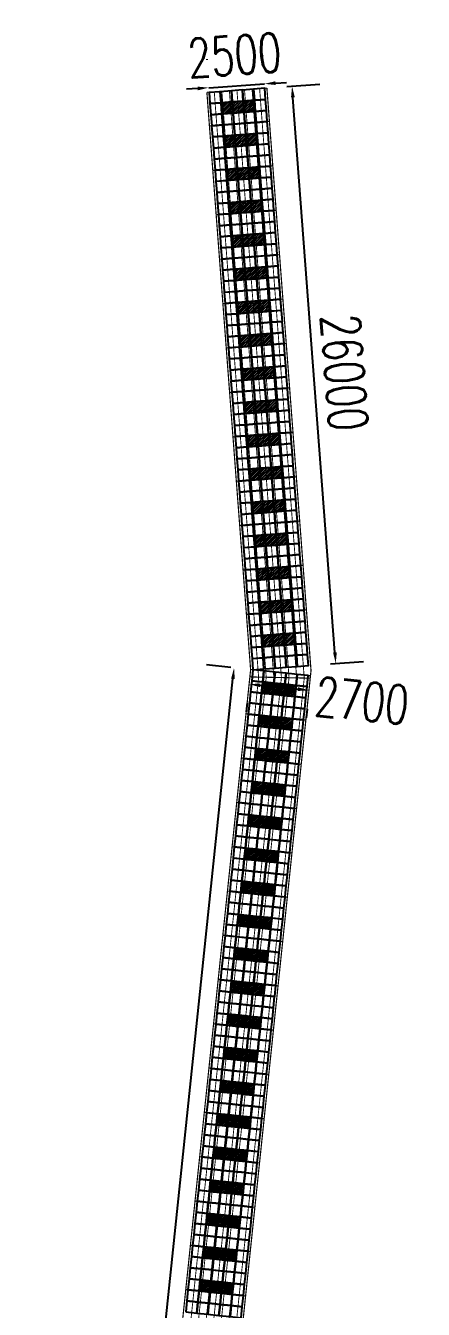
# Model space of a CAD drawing. Extents: x 833816 to 4746262, y -3629782 to -1973088.
# Drawn here: x 2169541 to 2187384, y -2108910 to -2051258 of the extents above; entities that cross this region are included whole.
import ezdxf

# ---------------------------------------------------------------- set-up
doc = ezdxf.new("R2010")
doc.units = 0
doc.header["$LTSCALE"] = 1000
doc.header["$MEASUREMENT"] = 0
doc.header["$PDMODE"] = 32
for name, color, linetype in [('L-TEXT文字标注', 7, 'Continuous'), ('W-FLOAT_BOWL浮筒', 253, 'Continuous'), ('W-STEEL_FRAME钢架', 3, 'Continuous')]:
    doc.layers.add(name, color=color, linetype=linetype)
doc.styles.add('STANDARD_T3', font='simplex.shx', dxfattribs={"width": 0.7, "bigfont": 'gbcbig.shx'})
doc.dimstyles.new('W&&500', dxfattribs={"dimtxt": 1750, "dimasz": 500, "dimexe": 1250, "dimexo": 1500, "dimgap": 500, "dimtad": 1, "dimdec": 0, "dimzin": 0, "dimdsep": 46, "dimtxsty": 'STANDARD_T3', "dimcen": 0.09, "dimclrd": 1, "dimclre": 1, "dimclrt": 7, "dimazin": 2, "dimtfac": 1, "dimtdec": 0, "dimtix": 1, "dimtmove": 2, "dimatfit": 3, "dimfxl": 100, "dimtolj": 1, "dimtzin": 0, "dimarcsym": 0})

# ---------------------------------------------------------------- blocks, each defined once
blk = doc.blocks.new('浮筒')
at = {"layer": 'W-FLOAT_BOWL浮筒'}
blk.add_lwpolyline([(-230, -268), (268, -230), (230, 268), (-268, 230)], close=True, dxfattribs=at)
blk = doc.blocks.new('*U364')
at = {"color": 2, "const_width": 50}
blk.add_lwpolyline([(-1437, 0), (1269, 0)], dxfattribs=at)
blk = doc.blocks.new('*U365')
at = {"color": 0, "linetype": 'ByBlock', "lineweight": -2, "transparency": 16777216}
for p in [(0, 0), (0, -2000), (0, -4000), (0, -6000), (0, -8000), (0, -10000), (0, -12000), (0, -14000), (0, -16000), (0, -18000), (0, -20000), (0, -22000)]:
    blk.add_blockref('*U364', p, dxfattribs=at)
blk = doc.blocks.new('*U367')
at = {"color": 2, "const_width": 50}
blk.add_lwpolyline([(-1342, 0), (1357, 0)], dxfattribs=at)
blk = doc.blocks.new('*U373')
at = {"color": 0, "linetype": 'ByBlock', "lineweight": -2, "transparency": 16777216}
for p in [(0, 0), (0, -2000), (0, -4000), (0, -6000), (0, -8000), (0, -10000), (0, -12000), (0, -14000), (0, -16000), (0, -18000), (0, -20000), (0, -22000), (0, -24000), (0, -26000), (0, -28000), (0, -30000), (0, -32000), (0, -34000), (0, -36000), (0, -38000), (0, -40000), (0, -42000), (0, -44000), (0, -46000), (0, -48000), (0, -50000), (0, -52000), (0, -54000), (0, -56000), (0, -58000), (0, -60000), (0, -62000), (0, -64000), (0, -66000), (0, -68000), (0, -70000), (0, -72000), (0, -74000), (0, -78000)]:
    blk.add_blockref('*U367', p, dxfattribs=at)
blk = doc.blocks.new('空格子')
at = {"layer": 'W-FLOAT_BOWL浮筒'}
h = blk.add_hatch(dxfattribs=at)
h.set_pattern_fill('ANSI31', color=256, scale=50)
h.set_pattern_definition([(45, (0, 0), (-56.127, 56.127), [])])
h.paths.add_polyline_path([(219, 263), (-280, 225), (-242, -274), (256, -236)])
blk.add_lwpolyline([(-242, -274), (256, -236), (219, 263), (-280, 225)], close=True, dxfattribs=at)
blk = doc.blocks.new('*D384')
at = {"color": 1, "lineweight": -2, "transparency": 16777216}
for p, q in [((2178740, -2080082), (2177649, -2079968)), ((2170836, -2157178), (2178840, -2080595)), ((2170631, -2157659), (2169541, -2157545))]:
    blk.add_line(p, q, dxfattribs=at)
at = {"color": 1, "transparency": 16777216}
for points in [[(2178758, -2080586), (2178923, -2080604), (2178892, -2080098)], [(2170753, -2157169), (2170919, -2157187), (2170784, -2157675)]]:
    blk.add_solid(points, dxfattribs=at)
at = {"layer": 'Defpoints', "color": 0, "transparency": 16777216}
for p in [(2178892, -2080098), (2180232, -2080238), (2172123, -2157815)]:
    blk.add_point(p, dxfattribs=at)
at = {"color": 7, "transparency": 16777216, "insert": (2173471, -2118744), "char_height": 1750, "attachment_point": 5, "rotation": 84.03291, "style": 'STANDARD_T3'}
blk.add_mtext('\\A1;78000', dxfattribs=at)
blk = doc.blocks.new('*D385')
at = {"color": 1, "lineweight": -2, "transparency": 16777216}
for p, q in [((2181263, -2053996), (2182740, -2053884)), ((2183418, -2079405), (2181532, -2054477)), ((2183225, -2079922), (2184702, -2079810))]:
    blk.add_line(p, q, dxfattribs=at)
at = {"color": 1, "transparency": 16777216}
for points in [[(2181615, -2054470), (2181448, -2054483), (2181494, -2053978)], [(2183501, -2079399), (2183335, -2079412), (2183456, -2079904)]]:
    blk.add_solid(points, dxfattribs=at)
at = {"layer": 'Defpoints', "color": 0, "transparency": 16777216}
for p in [(2179767, -2054109), (2181494, -2053978), (2181729, -2080035)]:
    blk.add_point(p, dxfattribs=at)
at = {"color": 7, "transparency": 16777216, "insert": (2183846, -2066837), "char_height": 1750, "attachment_point": 5, "rotation": 274.32759, "style": 'STANDARD_T3'}
blk.add_mtext('\\A1;26000', dxfattribs=at)
blk = doc.blocks.new('*D873')
at = {"layer": 'Defpoints', "color": 0, "transparency": 16777216}
for p in [(2180252, -2053871), (2180267, -2054088), (2177773, -2054260)]:
    blk.add_point(p, dxfattribs=at)
at = {"layer": 'L-TEXT文字标注', "color": 1, "lineweight": -2, "transparency": 16777216}
for p, q in [((2177670, -2052763), (2177672, -2052796)), ((2180164, -2052591), (2180166, -2052624)), ((2177259, -2054078), (2176760, -2054112)), ((2177758, -2054043), (2180252, -2053871)), ((2180751, -2053837), (2181250, -2053803))]:
    blk.add_line(p, q, dxfattribs=at)
at = {"layer": 'L-TEXT文字标注', "color": 1, "transparency": 16777216}
for points in [[(2177253, -2053995), (2177265, -2054161), (2177758, -2054043)], [(2180745, -2053754), (2180757, -2053920), (2180252, -2053871)]]:
    blk.add_solid(points, dxfattribs=at)
at = {"layer": 'L-TEXT文字标注', "color": 7, "transparency": 16777216, "insert": (2178910, -2052586), "char_height": 1750, "attachment_point": 5, "rotation": 3.94442, "style": 'STANDARD_T3'}
blk.add_mtext('\\A1;2500', dxfattribs=at)
blk = doc.blocks.new('*D874')
at = {"layer": 'Defpoints', "color": 0, "transparency": 16777216}
for p in [(2179634, -2080184), (2182320, -2080456), (2182254, -2081107)]:
    blk.add_point(p, dxfattribs=at)
at = {"layer": 'L-TEXT文字标注', "color": 1, "lineweight": -2, "transparency": 16777216}
for p, q in [((2180066, -2080884), (2181757, -2081056)), ((2179483, -2081676), (2179442, -2082078)), ((2182169, -2081948), (2182128, -2082350))]:
    blk.add_line(p, q, dxfattribs=at)
at = {"layer": 'L-TEXT文字标注', "color": 1, "transparency": 16777216}
for points in [[(2180074, -2080802), (2180057, -2080967), (2179568, -2080834)], [(2181765, -2080973), (2181748, -2081139), (2182254, -2081107)]]:
    blk.add_solid(points, dxfattribs=at)
at = {"layer": 'L-TEXT文字标注', "color": 7, "transparency": 16777216, "insert": (2184631, -2081578), "char_height": 1750, "attachment_point": 5, "rotation": 354.20662, "style": 'STANDARD_T3'}
blk.add_mtext('\\A1;2700', dxfattribs=at)

msp = doc.modelspace()

# ---------------------------------------------------------------- linework, layer by layer
at = {"color": 1, "const_width": 50}
msp.add_lwpolyline([(2182319.2, -2080563.1), (2179603, -2080506.8)], dxfattribs=at)
at = {"layer": 'W-STEEL_FRAME钢架', "color": 3, "const_width": 53}
for points in [[(2177671.7, -2054249.3), (2180365.3, -2054063.6)], [(2182345, -2080223.1), (2180365.3, -2054063.6)], [(2176016.3, -2165655.1), (2171411.9, -2158846.1), (2179634.2, -2080183.6), (2177671.7, -2054249.3)], [(2178716.8, -2164828.5), (2174199.5, -2158148.5), (2182345, -2080223.1)]]:
    msp.add_lwpolyline(points, dxfattribs=at)
at = {"layer": 'W-STEEL_FRAME钢架', "color": 5, "const_width": 40}
for points in [[(2179020.6, -2054156.3), (2181017.3, -2080541.5)], [(2179359.8, -2054132.9), (2181358.6, -2080539.1)], [(2179699, -2054109.5), (2181700, -2080551.6)], [(2180038.2, -2054086.1), (2182041.3, -2080556.6)], [(2178003, -2054226.5), (2179993.2, -2080526.5)], [(2178342.2, -2054203.1), (2180334.6, -2080531.5)], [(2178681.4, -2054179.7), (2180675.9, -2080536.5)], [(2171753.6, -2158762.3), (2179994.4, -2080514.9)], [(2172104.7, -2158674.6), (2180335.6, -2080522)], [(2172454.9, -2158585.5), (2180676.7, -2080529.1)], [(2172807.1, -2158497.5), (2181016.5, -2080531.8)], [(2173155.3, -2158437.4), (2181358.6, -2080539.1)], [(2173509.2, -2158323.7), (2181701.4, -2080538)], [(2173860.3, -2158235.9), (2182041.3, -2080556.6)]]:
    msp.add_lwpolyline(points, dxfattribs=at)

# ---------------------------------------------------------------- block references
for name, p, rotation in [('空格子', (2178589, -2054945.5), 359.9999999994112), ('空格子', (2179087.6, -2054907.7), 359.9999999994112), ('空格子', (2179586.2, -2054870), 359.9999999994112), ('*U365', (2179219.3, -2055654.6), 4.32758768826826), ('空格子', (2178702.2, -2056441.2), 359.9999999994112), ('空格子', (2179200.8, -2056403.4), 359.9999999994112), ('空格子', (2179699.4, -2056365.7), 359.9999999994112), ('空格子', (2179812.6, -2057861.4), 359.9999999994112), ('空格子', (2178815.4, -2057936.9), 359.9999999994112), ('空格子', (2179314, -2057899.2), 359.9999999994112), ('空格子', (2178928.6, -2059432.6), 359.9999999994112), ('空格子', (2179427.2, -2059394.9), 359.9999999994112), ('空格子', (2179925.8, -2059357.2), 359.9999999994112), ('空格子', (2179041.8, -2060928.3), 359.9999999994112), ('空格子', (2179540.4, -2060890.6), 359.9999999994112), ('空格子', (2180038.9, -2060852.9), 359.9999999994112), ('空格子', (2179155, -2062424.1), 359.9999999994112), ('空格子', (2179653.6, -2062386.3), 359.9999999994112), ('空格子', (2180152.1, -2062348.6), 359.9999999994112), ('空格子', (2179268.2, -2063919.8), 359.9999999994112), ('空格子', (2179766.7, -2063882.1), 359.9999999994112), ('空格子', (2180265.3, -2063844.3), 359.9999999994112), ('空格子', (2180378.5, -2065340.1), 359.9999999994112), ('空格子', (2179381.4, -2065415.5), 359.9999999994112), ('空格子', (2179879.9, -2065377.8), 359.9999999994112), ('空格子', (2179494.5, -2066911.2), 359.9999999994112), ('空格子', (2179993.1, -2066873.5), 359.9999999994112), ('空格子', (2180491.7, -2066835.8), 359.9999999994112), ('空格子', (2179607.7, -2068407), 359.9999999994112), ('空格子', (2180106.3, -2068369.2), 359.9999999994112), ('空格子', (2180604.9, -2068331.5), 359.9999999994112), ('空格子', (2179720.9, -2069902.7), 359.9999999994112), ('空格子', (2180219.5, -2069865), 359.9999999994112), ('空格子', (2180718.1, -2069827.2), 359.9999999994112), ('空格子', (2179834.1, -2071398.4), 359.9999999994112), ('空格子', (2180332.7, -2071360.7), 359.9999999994112), ('空格子', (2180831.3, -2071322.9), 359.9999999994112), ('空格子', (2180445.9, -2072856.4), 359.9999999994112), ('空格子', (2180944.4, -2072818.7), 359.9999999994112), ('空格子', (2179947.3, -2072894.1), 359.9999999994112), ('空格子', (2180060.5, -2074389.9), 359.9999999994112), ('空格子', (2180559.1, -2074352.1), 359.9999999994112), ('空格子', (2181057.6, -2074314.4), 359.9999999994112), ('空格子', (2180173.7, -2075885.6), 359.9999999994112), ('空格子', (2180672.2, -2075847.8), 359.9999999994112), ('空格子', (2181170.8, -2075810.1), 359.9999999994112), ('空格子', (2180286.9, -2077381.3), 359.9999999994112), ('空格子', (2180785.4, -2077343.6), 359.9999999994112), ('空格子', (2181284, -2077305.8), 359.9999999994112), ('空格子', (2180400.1, -2078877), 359.9999999994112), ('空格子', (2180898.6, -2078839.3), 359.9999999994112), ('空格子', (2181397.2, -2078801.6), 359.9999999994112), ('*U373', (2180970.9, -2080315.1), 354.0331518505606), ('空格子', (2180415.3, -2081006.4), 349.7055641616595), ('空格子', (2180912.6, -2081058.3), 349.7055641616595), ('空格子', (2181409.9, -2081110.3), 349.7055641616595), ('空格子', (2180259.4, -2082498.2), 349.7055641616595), ('空格子', (2180756.6, -2082550.2), 349.7055641616595), ('空格子', (2181253.9, -2082602.2), 349.7055641616595), ('空格子', (2180103.4, -2083990.1), 349.7055641616595), ('空格子', (2180600.7, -2084042.1), 349.7055641616595), ('空格子', (2181098, -2084094.1), 349.7055641616595), ('空格子', (2179947.5, -2085482), 349.7055641616595), ('空格子', (2180444.8, -2085534), 349.7055641616595), ('空格子', (2180942.1, -2085585.9), 349.7055641616595), ('空格子', (2179791.5, -2086973.9), 349.7055641616595), ('空格子', (2180288.8, -2087025.8), 349.7055641616595), ('空格子', (2180786.1, -2087077.8), 349.7055641616595), ('空格子', (2179635.6, -2088465.7), 349.7055641616595), ('空格子', (2180132.9, -2088517.7), 349.7055641616595), ('空格子', (2180630.2, -2088569.7), 349.7055641616595), ('空格子', (2179479.6, -2089957.6), 349.7055641616595), ('空格子', (2179976.9, -2090009.6), 349.7055641616595), ('空格子', (2180474.2, -2090061.6), 349.7055641616595), ('空格子', (2179323.7, -2091449.5), 349.7055641616595), ('空格子', (2179821, -2091501.4), 349.7055641616595), ('空格子', (2180318.3, -2091553.4), 349.7055641616595), ('空格子', (2179167.8, -2092941.3), 349.7055641616595), ('空格子', (2179665, -2092993.3), 349.7055641616595), ('空格子', (2180162.3, -2093045.3), 349.7055641616595), ('空格子', (2179011.8, -2094433.2), 349.7055641616595), ('空格子', (2179509.1, -2094485.2), 349.7055641616595), ('空格子', (2180006.4, -2094537.2), 349.7055641616595), ('空格子', (2178855.9, -2095925.1), 349.7055641616595), ('空格子', (2179353.2, -2095977.1), 349.7055641616595), ('空格子', (2179850.4, -2096029.1), 349.7055641616595), ('空格子', (2178699.9, -2097417), 349.7055641616595), ('空格子', (2179197.2, -2097468.9), 349.7055641616595), ('空格子', (2179694.5, -2097520.9), 349.7055641616595), ('空格子', (2178544, -2098908.8), 349.7055641616595), ('空格子', (2179041.3, -2098960.8), 349.7055641616595), ('空格子', (2179538.6, -2099012.8), 349.7055641616595), ('空格子', (2178388, -2100400.7), 349.7055641616595), ('空格子', (2178885.3, -2100452.7), 349.7055641616595), ('空格子', (2179382.6, -2100504.7), 349.7055641616595), ('空格子', (2178232.1, -2101892.6), 349.7055641616595), ('空格子', (2178729.4, -2101944.6), 349.7055641616595), ('空格子', (2179226.7, -2101996.5), 349.7055641616595), ('空格子', (2178076.2, -2103384.4), 349.7055641616595), ('空格子', (2178573.4, -2103436.4), 349.7055641616595), ('空格子', (2179070.7, -2103488.4), 349.7055641616595), ('空格子', (2177920.2, -2104876.3), 349.7055641616595), ('空格子', (2178417.5, -2104928.3), 349.7055641616595), ('空格子', (2178914.8, -2104980.3), 349.7055641616595), ('空格子', (2177764.3, -2106368.2), 349.7055641616595), ('空格子', (2178261.6, -2106420.2), 349.7055641616595), ('空格子', (2178758.8, -2106472.2), 349.7055641616595), ('空格子', (2177608.3, -2107860.1), 349.7055641616595), ('空格子', (2178105.6, -2107912), 349.7055641616595), ('空格子', (2178602.9, -2107964), 349.7055641616595)]:
    msp.add_blockref(name, p, dxfattribs=dict(rotation=rotation))
at = {"layer": 'W-FLOAT_BOWL浮筒'}
for p, rotation in [((2179038.1, -2054414.7), 359.9999999994112), ((2179536.6, -2054377), 359.9999999994112), ((2180035.2, -2054339.3), 359.9999999994112), ((2178040.9, -2054490.2), 359.9999999994112), ((2178078.6, -2054988.8), 359.9999999994112), ((2178539.5, -2054452.5), 359.9999999994112), ((2180072.9, -2054837.9), 359.9999999994112), ((2178116.4, -2055487.4), 359.9999999994112), ((2178614.9, -2055449.6), 359.9999999994112), ((2179113.5, -2055411.9), 359.9999999994112), ((2179612.1, -2055374.2), 359.9999999994112), ((2180110.7, -2055336.4), 359.9999999994112), ((2178154.1, -2055985.9), 359.9999999994112), ((2178652.7, -2055948.2), 359.9999999994112), ((2179151.2, -2055910.5), 359.9999999994112), ((2179649.8, -2055872.7), 359.9999999994112), ((2180148.4, -2055835), 359.9999999994112), ((2178191.8, -2056484.5), 359.9999999994112), ((2180186.1, -2056333.6), 359.9999999994112), ((2178229.6, -2056983.1), 359.9999999994112), ((2178728.1, -2056945.3), 359.9999999994112), ((2179226.7, -2056907.6), 359.9999999994112), ((2179725.3, -2056869.9), 359.9999999994112), ((2180223.9, -2056832.2), 359.9999999994112), ((2178267.3, -2057481.6), 359.9999999994112), ((2178765.9, -2057443.9), 359.9999999994112), ((2179264.4, -2057406.2), 359.9999999994112), ((2179763, -2057368.5), 359.9999999994112), ((2180261.6, -2057330.7), 359.9999999994112), ((2180299.3, -2057829.3), 359.9999999994112), ((2178305, -2057980.2), 359.9999999994112), ((2178841.3, -2058441.1), 359.9999999994112), ((2179339.9, -2058403.3), 359.9999999994112), ((2179838.5, -2058365.6), 359.9999999994112), ((2180337, -2058327.9), 359.9999999994112), ((2178342.7, -2058478.8), 359.9999999994112), ((2178380.5, -2058977.4), 359.9999999994112), ((2178879, -2058939.6), 359.9999999994112), ((2179377.6, -2058901.9), 359.9999999994112), ((2179876.2, -2058864.2), 359.9999999994112), ((2180374.8, -2058826.5), 359.9999999994112), ((2178418.2, -2059475.9), 359.9999999994112), ((2180412.5, -2059325), 359.9999999994112), ((2178455.9, -2059974.5), 359.9999999994112), ((2178954.5, -2059936.8), 359.9999999994112), ((2179453.1, -2059899.1), 359.9999999994112), ((2179951.7, -2059861.3), 359.9999999994112), ((2180450.2, -2059823.6), 359.9999999994112), ((2178493.7, -2060473.1), 359.9999999994112), ((2178992.2, -2060435.4), 359.9999999994112), ((2179490.8, -2060397.6), 359.9999999994112), ((2179989.4, -2060359.9), 359.9999999994112), ((2180488, -2060322.2), 359.9999999994112), ((2178531.4, -2060971.7), 359.9999999994112), ((2180525.7, -2060820.8), 359.9999999994112), ((2180563.4, -2061319.3), 359.9999999994112), ((2178569.1, -2061470.2), 359.9999999994112), ((2179067.7, -2061432.5), 359.9999999994112), ((2179566.3, -2061394.8), 359.9999999994112), ((2179604, -2061893.4), 359.9999999994112), ((2180064.8, -2061357.1), 359.9999999994112), ((2180102.6, -2061855.6), 359.9999999994112), ((2180601.1, -2061817.9), 359.9999999994112), ((2178606.8, -2061968.8), 359.9999999994112), ((2178644.6, -2062467.4), 359.9999999994112), ((2179105.4, -2061931.1), 359.9999999994112), ((2180638.9, -2062316.5), 359.9999999994112), ((2178682.3, -2062966), 359.9999999994112), ((2179180.9, -2062928.2), 359.9999999994112), ((2179679.5, -2062890.5), 359.9999999994112), ((2180178, -2062852.8), 359.9999999994112), ((2180676.6, -2062815.1), 359.9999999994112), ((2178720, -2063464.5), 359.9999999994112), ((2179218.6, -2063426.8), 359.9999999994112), ((2179717.2, -2063389.1), 359.9999999994112), ((2180215.8, -2063351.4), 359.9999999994112), ((2180714.3, -2063313.6), 359.9999999994112), ((2178757.8, -2063963.1), 359.9999999994112), ((2180752.1, -2063812.2), 359.9999999994112), ((2178795.5, -2064461.7), 359.9999999994112), ((2179294.1, -2064424), 359.9999999994112), ((2179792.6, -2064386.2), 359.9999999994112), ((2180291.2, -2064348.5), 359.9999999994112), ((2180789.8, -2064310.8), 359.9999999994112), ((2178833.2, -2064960.3), 359.9999999994112), ((2179331.8, -2064922.5), 359.9999999994112), ((2179830.4, -2064884.8), 359.9999999994112), ((2180328.9, -2064847.1), 359.9999999994112), ((2180827.5, -2064809.3), 359.9999999994112), ((2180865.3, -2065307.9), 359.9999999994112), ((2178871, -2065458.8), 359.9999999994112), ((2179407.3, -2065919.7), 359.9999999994112), ((2179905.8, -2065882), 359.9999999994112), ((2180404.4, -2065844.2), 359.9999999994112), ((2180903, -2065806.5), 359.9999999994112), ((2178908.7, -2065957.4), 359.9999999994112), ((2178946.4, -2066456), 359.9999999994112), ((2179445, -2066418.3), 359.9999999994112), ((2179943.6, -2066380.5), 359.9999999994112), ((2180442.1, -2066342.8), 359.9999999994112), ((2180940.7, -2066305.1), 359.9999999994112), ((2178984.1, -2066954.6), 359.9999999994112), ((2180978.4, -2066803.6), 359.9999999994112), ((2179021.9, -2067453.1), 359.9999999994112), ((2179520.4, -2067415.4), 359.9999999994112), ((2180019, -2067377.7), 359.9999999994112), ((2180517.6, -2067340), 359.9999999994112), ((2181016.2, -2067302.2), 359.9999999994112), ((2179059.6, -2067951.7), 359.9999999994112), ((2179558.2, -2067914), 359.9999999994112), ((2180056.8, -2067876.3), 359.9999999994112), ((2180555.3, -2067838.5), 359.9999999994112), ((2181053.9, -2067800.8), 359.9999999994112), ((2179097.3, -2068450.3), 359.9999999994112), ((2180630.8, -2068835.7), 359.9999999994112), ((2181091.6, -2068299.4), 359.9999999994112), ((2181129.4, -2068797.9), 359.9999999994112), ((2179135.1, -2068948.9), 359.9999999994112), ((2179633.6, -2068911.1), 359.9999999994112), ((2179671.4, -2069409.7), 359.9999999994112), ((2180132.2, -2068873.4), 359.9999999994112), ((2180169.9, -2069372), 359.9999999994112), ((2180668.5, -2069334.2), 359.9999999994112), ((2181167.1, -2069296.5), 359.9999999994112), ((2179172.8, -2069447.4), 359.9999999994112), ((2179210.5, -2069946), 359.9999999994112), ((2181204.8, -2069795.1), 359.9999999994112), ((2179248.2, -2070444.6), 359.9999999994112), ((2179746.8, -2070406.9), 359.9999999994112), ((2180245.4, -2070369.1), 359.9999999994112), ((2180744, -2070331.4), 359.9999999994112), ((2181242.5, -2070293.7), 359.9999999994112), ((2179286, -2070943.2), 359.9999999994112), ((2179784.6, -2070905.4), 359.9999999994112), ((2180283.1, -2070867.7), 359.9999999994112), ((2180781.7, -2070830), 359.9999999994112), ((2181280.3, -2070792.2), 359.9999999994112), ((2179323.7, -2071441.7), 359.9999999994112), ((2181318, -2071290.8), 359.9999999994112), ((2179361.4, -2071940.3), 359.9999999994112), ((2179860, -2071902.6), 359.9999999994112), ((2180358.6, -2071864.9), 359.9999999994112), ((2180857.2, -2071827.1), 359.9999999994112), ((2181355.7, -2071789.4), 359.9999999994112), ((2181393.5, -2072288), 359.9999999994112), ((2179399.2, -2072438.9), 359.9999999994112), ((2179897.7, -2072401.2), 359.9999999994112), ((2180396.3, -2072363.4), 359.9999999994112), ((2180894.9, -2072325.7), 359.9999999994112), ((2181431.2, -2072786.5), 359.9999999994112), ((2179436.9, -2072937.5), 359.9999999994112), ((2179474.6, -2073436), 359.9999999994112), ((2179973.2, -2073398.3), 359.9999999994112), ((2180471.8, -2073360.6), 359.9999999994112), ((2180970.3, -2073322.8), 359.9999999994112), ((2181468.9, -2073285.1), 359.9999999994112), ((2179512.4, -2073934.6), 359.9999999994112), ((2180010.9, -2073896.9), 359.9999999994112), ((2180509.5, -2073859.1), 359.9999999994112), ((2181008.1, -2073821.4), 359.9999999994112), ((2181506.7, -2073783.7), 359.9999999994112), ((2179550.1, -2074433.2), 359.9999999994112), ((2181544.4, -2074282.3), 359.9999999994112), ((2179587.8, -2074931.8), 359.9999999994112), ((2180086.4, -2074894), 359.9999999994112), ((2180585, -2074856.3), 359.9999999994112), ((2181083.5, -2074818.6), 359.9999999994112), ((2181582.1, -2074780.8), 359.9999999994112), ((2179625.5, -2075430.3), 359.9999999994112), ((2180124.1, -2075392.6), 359.9999999994112), ((2180622.7, -2075354.9), 359.9999999994112), ((2181121.3, -2075317.1), 359.9999999994112), ((2181619.8, -2075279.4), 359.9999999994112), ((2179663.3, -2075928.9), 359.9999999994112), ((2181196.7, -2076314.3), 359.9999999994112), ((2181657.6, -2075778), 359.9999999994112), ((2181695.3, -2076276.6), 359.9999999994112), ((2179701, -2076427.5), 359.9999999994112), ((2180199.6, -2076389.7), 359.9999999994112), ((2180237.3, -2076888.3), 359.9999999994112), ((2180698.2, -2076352), 359.9999999994112), ((2180735.9, -2076850.6), 359.9999999994112), ((2181234.5, -2076812.9), 359.9999999994112), ((2181733, -2076775.1), 359.9999999994112), ((2179738.7, -2076926.1), 359.9999999994112), ((2179776.5, -2077424.6), 359.9999999994112), ((2181770.8, -2077273.7), 359.9999999994112), ((2179814.2, -2077923.2), 359.9999999994112), ((2180312.8, -2077885.5), 359.9999999994112), ((2180811.3, -2077847.7), 359.9999999994112), ((2181309.9, -2077810), 359.9999999994112), ((2181808.5, -2077772.3), 359.9999999994112), ((2179851.9, -2078421.8), 359.9999999994112), ((2180350.5, -2078384), 359.9999999994112), ((2180849.1, -2078346.3), 359.9999999994112), ((2181347.6, -2078308.6), 359.9999999994112), ((2181846.2, -2078270.9), 359.9999999994112), ((2179889.6, -2078920.4), 359.9999999994112), ((2181883.9, -2078769.4), 359.9999999994112), ((2179927.4, -2079418.9), 359.9999999994112), ((2180426, -2079381.2), 359.9999999994112), ((2180924.5, -2079343.5), 359.9999999994112), ((2181423.1, -2079305.7), 359.9999999994112), ((2181921.7, -2079268), 359.9999999994112), ((2181959.4, -2079766.6), 359.9999999994112), ((2179965.1, -2079917.5), 359.9999999994112), ((2180463.7, -2079879.8), 359.9999999994112), ((2180962.3, -2079842), 359.9999999994112), ((2181460.8, -2079804.3), 359.9999999994112), ((2179905.4, -2080957.8), 349.7050315343828), ((2179957.4, -2080460.5), 349.7050315343828), ((2180454.6, -2080512.5), 349.7050315343828), ((2180951.9, -2080564.5), 349.7050315343828), ((2181449.2, -2080616.4), 349.7050315343828), ((2181946.5, -2080668.4), 349.7050315343828), ((2179853.4, -2081455.1), 349.7050315343828), ((2180350.7, -2081507.1), 349.7050315343828), ((2180848, -2081559), 349.7050315343828), ((2181894.5, -2081165.7), 349.7050315343828), ((2179801.4, -2081952.4), 349.7050315343828), ((2180298.7, -2082004.3), 349.7050315343828), ((2180796, -2082056.3), 349.7050315343828), ((2181293.3, -2082108.3), 349.7050315343828), ((2181345.3, -2081611), 349.7050315343828), ((2181842.6, -2081663), 349.7050315343828), ((2179749.4, -2082449.7), 349.7050315343828), ((2181738.6, -2082657.6), 349.7050315343828), ((2181790.6, -2082160.3), 349.7050315343828), ((2179697.5, -2082947), 349.7050315343828), ((2180194.7, -2082998.9), 349.7050315343828), ((2180692, -2083050.9), 349.7050315343828), ((2181189.3, -2083102.9), 349.7050315343828), ((2181686.6, -2083154.9), 349.7050315343828), ((2179645.5, -2083444.2), 349.7050315343828), ((2180142.8, -2083496.2), 349.7050315343828), ((2180640.1, -2083548.2), 349.7050315343828), ((2181137.3, -2083600.2), 349.7050315343828), ((2181634.6, -2083652.2), 349.7050315343828), ((2179541.5, -2084438.8), 349.7050315343828), ((2179593.5, -2083941.5), 349.7050315343828), ((2181582.7, -2084149.5), 349.7050315343828), ((2179489.5, -2084936.1), 349.7050315343828), ((2179986.8, -2084988.1), 349.7050315343828), ((2180038.8, -2084490.8), 349.7050315343828), ((2180536.1, -2084542.8), 349.7050315343828), ((2181033.4, -2084594.8), 349.7050315343828), ((2181530.7, -2084646.7), 349.7050315343828), ((2179437.5, -2085433.4), 349.7050315343828), ((2180484.1, -2085040.1), 349.7050315343828), ((2180981.4, -2085092.1), 349.7050315343828), ((2181478.7, -2085144), 349.7050315343828), ((2179385.6, -2085930.7), 349.7050315343828), ((2179882.9, -2085982.7), 349.7050315343828), ((2180380.1, -2086034.7), 349.7050315343828), ((2180877.4, -2086086.6), 349.7050315343828), ((2181374.7, -2086138.6), 349.7050315343828), ((2181426.7, -2085641.3), 349.7050315343828), ((2179333.6, -2086428), 349.7050315343828), ((2179830.9, -2086480), 349.7050315343828), ((2180328.2, -2086531.9), 349.7050315343828), ((2180825.5, -2086583.9), 349.7050315343828), ((2181322.7, -2086635.9), 349.7050315343828), ((2179281.6, -2086925.3), 349.7050315343828), ((2181270.8, -2087133.2), 349.7050315343828), ((2179229.6, -2087422.6), 349.7050315343828), ((2179726.9, -2087474.5), 349.7050315343828), ((2180224.2, -2087526.5), 349.7050315343828), ((2180721.5, -2087578.5), 349.7050315343828), ((2181218.8, -2087630.5), 349.7050315343828), ((2179125.7, -2088417.1), 349.7050315343828), ((2179177.6, -2087919.9), 349.7050315343828), ((2179674.9, -2087971.8), 349.7050315343828), ((2180172.2, -2088023.8), 349.7050315343828), ((2180669.5, -2088075.8), 349.7050315343828), ((2181166.8, -2088127.8), 349.7050315343828), ((2179073.7, -2088914.4), 349.7050315343828), ((2179571, -2088966.4), 349.7050315343828), ((2180068.3, -2089018.4), 349.7050315343828), ((2181114.8, -2088625.1), 349.7050315343828), ((2179021.7, -2089411.7), 349.7050315343828), ((2179519, -2089463.7), 349.7050315343828), ((2180016.3, -2089515.7), 349.7050315343828), ((2180513.6, -2089567.7), 349.7050315343828), ((2180565.5, -2089070.4), 349.7050315343828), ((2181010.9, -2089619.7), 349.7050315343828), ((2181062.8, -2089122.4), 349.7050315343828), ((2178969.7, -2089909), 349.7050315343828), ((2180958.9, -2090116.9), 349.7050315343828), ((2178917.7, -2090406.3), 349.7050315343828), ((2179415, -2090458.3), 349.7050315343828), ((2179912.3, -2090510.3), 349.7050315343828), ((2180409.6, -2090562.2), 349.7050315343828), ((2180906.9, -2090614.2), 349.7050315343828), ((2178865.8, -2090903.6), 349.7050315343828), ((2179363, -2090955.6), 349.7050315343828), ((2179860.3, -2091007.6), 349.7050315343828), ((2180357.6, -2091059.5), 349.7050315343828), ((2180854.9, -2091111.5), 349.7050315343828), ((2178761.8, -2091898.2), 349.7050315343828), ((2178813.8, -2091400.9), 349.7050315343828), ((2180802.9, -2091608.8), 349.7050315343828), ((2178709.8, -2092395.5), 349.7050315343828), ((2179207.1, -2092447.5), 349.7050315343828), ((2179259.1, -2091950.2), 349.7050315343828), ((2179704.4, -2092499.4), 349.7050315343828), ((2179756.4, -2092002.1), 349.7050315343828), ((2180253.7, -2092054.1), 349.7050315343828), ((2180751, -2092106.1), 349.7050315343828), ((2178657.8, -2092892.8), 349.7050315343828), ((2180201.7, -2092551.4), 349.7050315343828), ((2180699, -2092603.4), 349.7050315343828), ((2178605.8, -2093390.1), 349.7050315343828), ((2179103.1, -2093442), 349.7050315343828), ((2179600.4, -2093494), 349.7050315343828), ((2180097.7, -2093546), 349.7050315343828), ((2180595, -2093598), 349.7050315343828), ((2180647, -2093100.7), 349.7050315343828), ((2178553.9, -2093887.3), 349.7050315343828), ((2179051.2, -2093939.3), 349.7050315343828), ((2179548.4, -2093991.3), 349.7050315343828), ((2180045.7, -2094043.3), 349.7050315343828), ((2180543, -2094095.3), 349.7050315343828), ((2178501.9, -2094384.6), 349.7050315343828), ((2180491, -2094592.6), 349.7050315343828), ((2178397.9, -2095379.2), 349.7050315343828), ((2178449.9, -2094881.9), 349.7050315343828), ((2178947.2, -2094933.9), 349.7050315343828), ((2179444.5, -2094985.9), 349.7050315343828), ((2179941.8, -2095037.9), 349.7050315343828), ((2180439.1, -2095089.9), 349.7050315343828), ((2178345.9, -2095876.5), 349.7050315343828), ((2178895.2, -2095431.2), 349.7050315343828), ((2179392.5, -2095483.2), 349.7050315343828), ((2179889.8, -2095535.2), 349.7050315343828), ((2180387.1, -2095587.1), 349.7050315343828), ((2178294, -2096373.8), 349.7050315343828), ((2178791.3, -2096425.8), 349.7050315343828), ((2179288.5, -2096477.8), 349.7050315343828), ((2179785.8, -2096529.7), 349.7050315343828), ((2180335.1, -2096084.4), 349.7050315343828), ((2178242, -2096871.1), 349.7050315343828), ((2178739.3, -2096923.1), 349.7050315343828), ((2179236.6, -2096975), 349.7050315343828), ((2179733.9, -2097027), 349.7050315343828), ((2180231.1, -2097079), 349.7050315343828), ((2180283.1, -2096581.7), 349.7050315343828), ((2178190, -2097368.4), 349.7050315343828), ((2180179.2, -2097576.3), 349.7050315343828), ((2178138, -2097865.7), 349.7050315343828), ((2178635.3, -2097917.6), 349.7050315343828), ((2179132.6, -2097969.6), 349.7050315343828), ((2179629.9, -2098021.6), 349.7050315343828), ((2180127.2, -2098073.6), 349.7050315343828), ((2178086, -2098363), 349.7050315343828), ((2178583.3, -2098414.9), 349.7050315343828), ((2179080.6, -2098466.9), 349.7050315343828), ((2179577.9, -2098518.9), 349.7050315343828), ((2180075.2, -2098570.9), 349.7050315343828), ((2177982.1, -2099357.5), 349.7050315343828), ((2178034.1, -2098860.3), 349.7050315343828), ((2178479.4, -2099409.5), 349.7050315343828), ((2180023.2, -2099068.2), 349.7050315343828), ((2177930.1, -2099854.8), 349.7050315343828), ((2178427.4, -2099906.8), 349.7050315343828), ((2178924.7, -2099958.8), 349.7050315343828), ((2178976.7, -2099461.5), 349.7050315343828), ((2179422, -2100010.8), 349.7050315343828), ((2179473.9, -2099513.5), 349.7050315343828), ((2179971.2, -2099565.5), 349.7050315343828), ((2177878.1, -2100352.1), 349.7050315343828), ((2179867.3, -2100560), 349.7050315343828), ((2179919.3, -2100062.8), 349.7050315343828), ((2177826.1, -2100849.4), 349.7050315343828), ((2178323.4, -2100901.4), 349.7050315343828), ((2178820.7, -2100953.4), 349.7050315343828), ((2179318, -2101005.4), 349.7050315343828), ((2179815.3, -2101057.3), 349.7050315343828), ((2177774.1, -2101346.7), 349.7050315343828), ((2178271.4, -2101398.7), 349.7050315343828), ((2178768.7, -2101450.7), 349.7050315343828), ((2179266, -2101502.6), 349.7050315343828), ((2179763.3, -2101554.6), 349.7050315343828), ((2177722.2, -2101844), 349.7050315343828), ((2179711.3, -2102051.9), 349.7050315343828), ((2177618.2, -2102838.6), 349.7050315343828), ((2177670.2, -2102341.3), 349.7050315343828), ((2178115.5, -2102890.6), 349.7050315343828), ((2178167.5, -2102393.3), 349.7050315343828), ((2178664.8, -2102445.2), 349.7050315343828), ((2179162.1, -2102497.2), 349.7050315343828), ((2179659.3, -2102549.2), 349.7050315343828), ((2177566.2, -2103335.9), 349.7050315343828), ((2178612.8, -2102942.5), 349.7050315343828), ((2179110.1, -2102994.5), 349.7050315343828), ((2179607.4, -2103046.5), 349.7050315343828), ((2177514.2, -2103833.2), 349.7050315343828), ((2178011.5, -2103885.1), 349.7050315343828), ((2178508.8, -2103937.1), 349.7050315343828), ((2179006.1, -2103989.1), 349.7050315343828), ((2179503.4, -2104041.1), 349.7050315343828), ((2179555.4, -2103543.8), 349.7050315343828), ((2177462.3, -2104330.4), 349.7050315343828), ((2177959.6, -2104382.4), 349.7050315343828), ((2178456.8, -2104434.4), 349.7050315343828), ((2178954.1, -2104486.4), 349.7050315343828), ((2179451.4, -2104538.4), 349.7050315343828), ((2177410.3, -2104827.7), 349.7050315343828), ((2179399.4, -2105035.7), 349.7050315343828), ((2177358.3, -2105325), 349.7050315343828), ((2177855.6, -2105377), 349.7050315343828), ((2178352.9, -2105429), 349.7050315343828), ((2178850.2, -2105481), 349.7050315343828), ((2179347.5, -2105533), 349.7050315343828), ((2177254.3, -2106319.6), 349.7050315343828), ((2177306.3, -2105822.3), 349.7050315343828), ((2177803.6, -2105874.3), 349.7050315343828), ((2178300.9, -2105926.3), 349.7050315343828), ((2178798.2, -2105978.3), 349.7050315343828), ((2179295.5, -2106030.2), 349.7050315343828), ((2177202.4, -2106816.9), 349.7050315343828), ((2177699.6, -2106868.9), 349.7050315343828), ((2178196.9, -2106920.9), 349.7050315343828), ((2179243.5, -2106527.5), 349.7050315343828), ((2177150.4, -2107314.2), 349.7050315343828), ((2177647.7, -2107366.2), 349.7050315343828), ((2178145, -2107418.1), 349.7050315343828), ((2178642.2, -2107470.1), 349.7050315343828), ((2178694.2, -2106972.8), 349.7050315343828), ((2179191.5, -2107024.8), 349.7050315343828), ((2177098.4, -2107811.5), 349.7050315343828), ((2179087.6, -2108019.4), 349.7050315343828), ((2179139.5, -2107522.1), 349.7050315343828), ((2177046.4, -2108308.8), 349.7050315343828), ((2177543.7, -2108360.7), 349.7050315343828), ((2178041, -2108412.7), 349.7050315343828), ((2178538.3, -2108464.7), 349.7050315343828), ((2179035.6, -2108516.7), 349.7050315343828), ((2176994.4, -2108806.1), 349.7050315343828), ((2177491.7, -2108858), 349.7050315343828), ((2177989, -2108910), 349.7050315343828), ((2178486.3, -2108962), 349.7050315343828), ((2178983.6, -2109014), 349.7050315343828)]:
    msp.add_blockref('浮筒', p, dxfattribs=dict(at, rotation=rotation))

# ---------------------------------------------------------------- dimensions: what is measured, and where the dimension line sits
for p1, p2, distance, picture, middle in [((2181729, -2080034.7), (2179767.1, -2054108.9), -1731.7, '*D385', (2183845.8, -2066837.4)), ((2172123.3, -2157815.2), (2180232, -2080237.8), 1346.8, '*D384', (2173470.6, -2118743.6))]:
    dim = msp.add_aligned_dim(p1=p1, p2=p2, distance=distance, dimstyle='W&&500')
    dim.commit()
    dim.dimension.update_dxf_attribs({"geometry": picture, "text_midpoint": middle})
at = {"layer": 'L-TEXT文字标注'}
dim = msp.add_aligned_dim(p1=(2177772.8, -2054259.8), p2=(2180266.9, -2054087.8), distance=217, dimstyle='W&&500', dxfattribs=at)
dim.commit()
dim.dimension.update_dxf_attribs({"geometry": '*D873', "text_midpoint": (2178910.3, -2052585.5)})
dim = msp.add_linear_dim(base=(2182254.3, -2081106.5), p1=(2179634.2, -2080183.6), p2=(2182320.3, -2080456.1), angle=354.206619, dimstyle='W&&500', dxfattribs=at)
dim.commit()
dim.dimension.update_dxf_attribs({"geometry": '*D874', "text_midpoint": (2184631.4, -2081577.7), "dimtype": 161})

doc.saveas('drawing.dxf')
